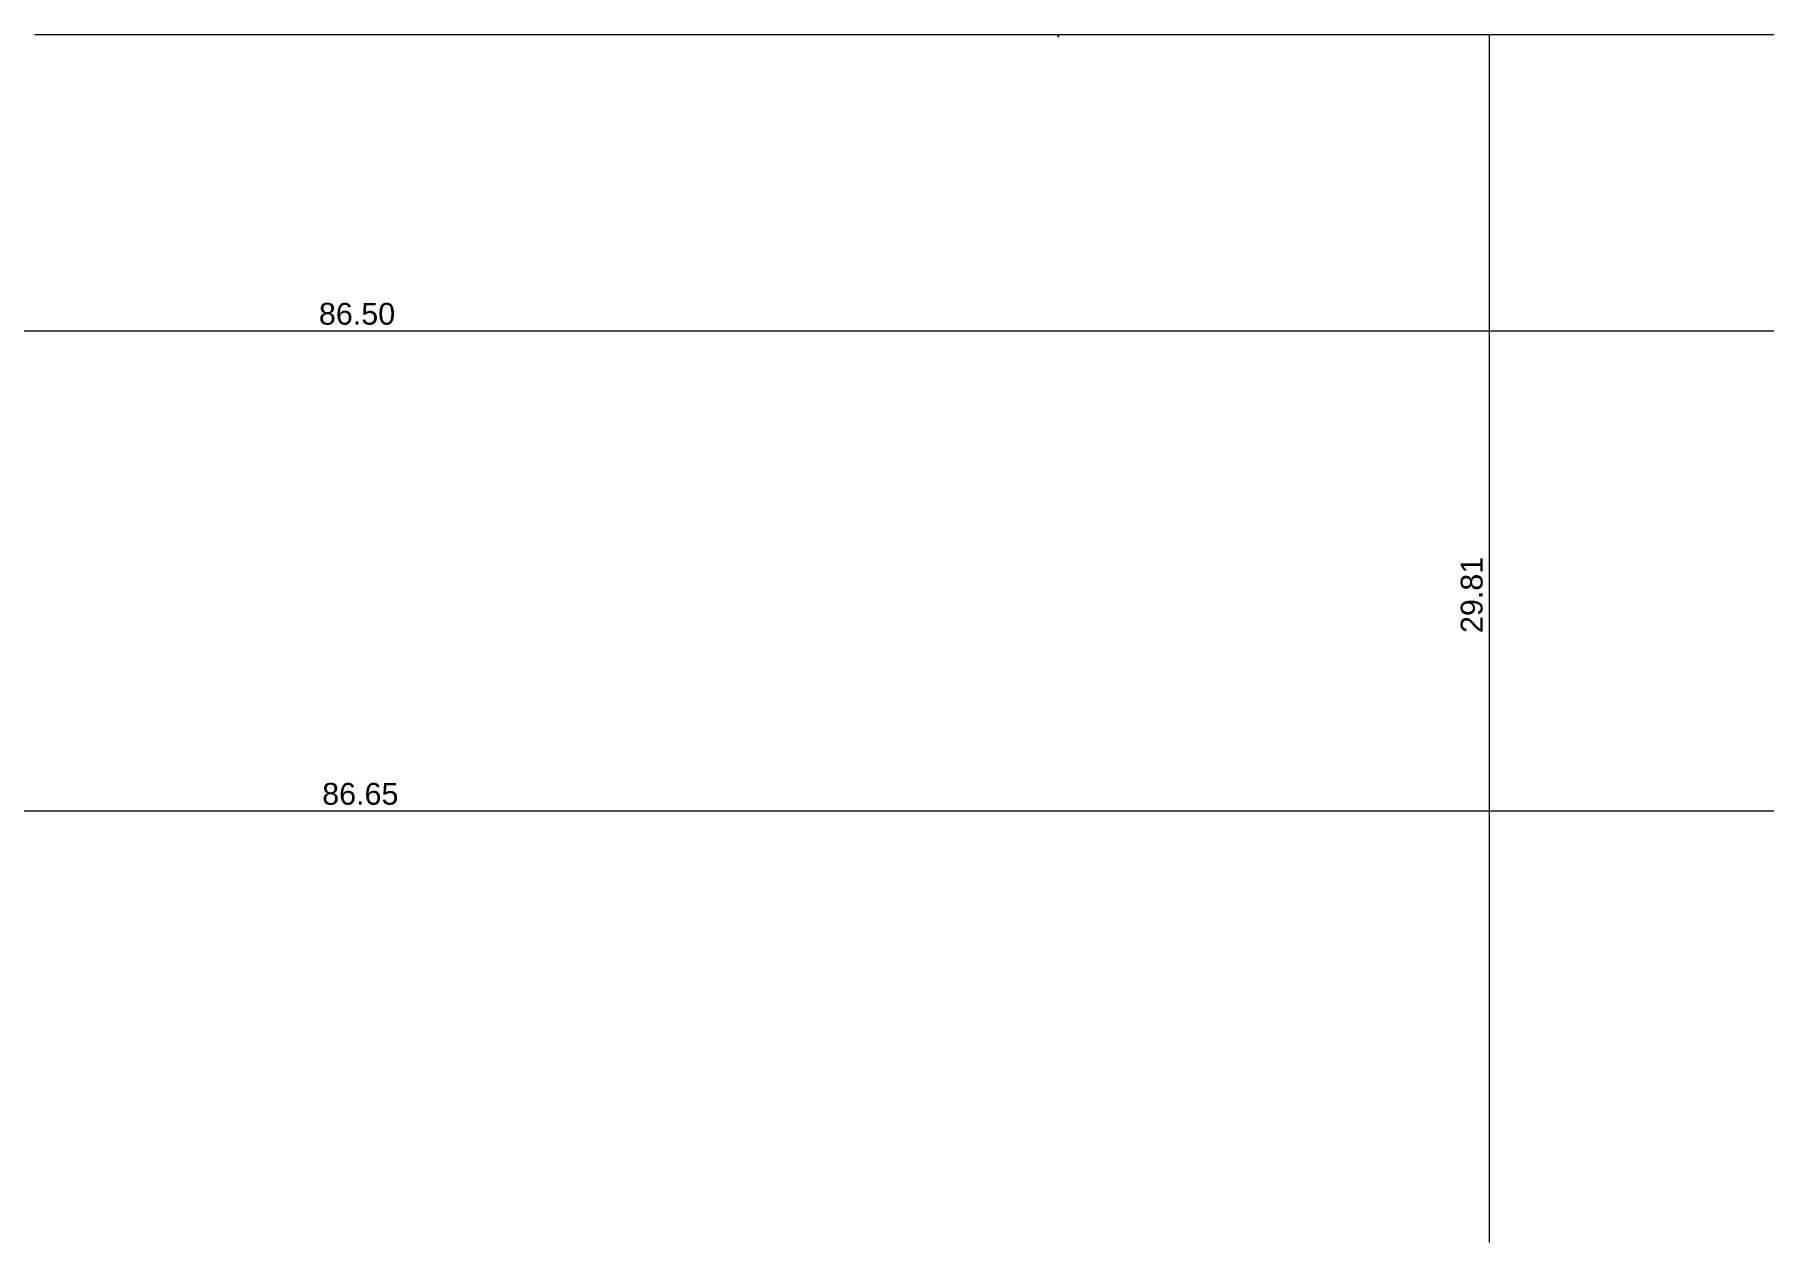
# Model space of a CAD drawing. Header units: metres. Extents: x 5 to 242, y -3 to 162.
# Drawn here: x 129.97 to 169.59, y 67.87 to 95.55 of the extents above; entities that cross this region are included whole.
import ezdxf

# ---------------------------------------------------------------- set-up
doc = ezdxf.new("R2010")
doc.units = ezdxf.units.M
doc.layers.add('1053_ARQ_BASE_MATADOURO_dwg', color=7, linetype='Continuous', lineweight=5, true_color=0x767676)
doc.layers.add('A-COTAS', color=7, linetype='Continuous', lineweight=9)
doc.layers.add('A-DETL', color=7, linetype='Continuous', lineweight=5)
doc.styles.add('Arial', font='arial.ttf', dxfattribs={"height": 0.5})

# ---------------------------------------------------------------- blocks, each defined once
blk = doc.blocks.new('1053_ARQ_BASE_MATADOURO_dwg_PU-Tick-V27-TÉRREO 1_20')
at = {"layer": 'A-COTAS', "color": 253, "true_color": 0xaaaaaa}
for p in [(-0.5, -0.5), (0, -1)]:
    blk.add_line(p, (0, 0), dxfattribs=at)
blk = doc.blocks.new('1053_ARQ_BASE_MATADOURO_dwg_PU-Tick-V28-TÉRREO 1_20')
at = {"layer": 'A-COTAS', "color": 253, "true_color": 0xaaaaaa}
blk.add_line((0, 0.37), (0, 1), dxfattribs=at)
blk = doc.blocks.new('1053_ARQ_BASE_MATADOURO_dwg_arq geral tgov-4039641-TÉRREO 1_20')
at = {"layer": 'A-COTAS', "color": 253, "true_color": 0xaaaaaa}
for p, q in [((6.695, 12.368), (6.695, -15.316)), ((23.935, 5.571), (-62.437, 5.571)), ((24.086, -5.433), (-62.437, -5.433))]:
    blk.add_line(p, q, dxfattribs=at)
at = {"xscale": 0.0625, "yscale": 0.0625, "zscale": 0.0625}
blk.add_blockref('1053_ARQ_BASE_MATADOURO_dwg_PU-Tick-V27-TÉRREO 1_20', (-3.17, 12.368), dxfattribs=at)
at = {"xscale": 0.0625, "yscale": 0.0625, "zscale": 0.0625, "rotation": 180}
blk.add_blockref('1053_ARQ_BASE_MATADOURO_dwg_PU-Tick-V28-TÉRREO 1_20', (-3.17, 12.391), dxfattribs=at)
at = {"layer": 'A-COTAS', "char_height": 0.5, "width": 2.0932, "attachment_point": 2, "line_spacing_factor": 0.941778, "style": 'Arial'}
for s, insert in [('86.50', (-19.251, 6.219)), ('86.65', (-19.176, -4.784))]:
    blk.add_mtext(s, dxfattribs=dict(at, insert=insert))
at = {"layer": 'A-COTAS', "insert": (6.046, -0.475), "char_height": 0.5, "width": 2.0932, "attachment_point": 2, "rotation": 90, "line_spacing_factor": 0.941778, "style": 'Arial'}
blk.add_mtext('29.81', dxfattribs=at)
blk = doc.blocks.new('1053_ARQ_BASE_MATADOURO_dwg-3625622-TÉRREO 1_20')
blk.add_blockref('1053_ARQ_BASE_MATADOURO_dwg_arq geral tgov-4039641-TÉRREO 1_20', (130.21, 83.186))

msp = doc.modelspace()

# ---------------------------------------------------------------- linework, layer by layer
at = {"layer": 'A-DETL'}
msp.add_line((129.967, 95.554), (169.831, 95.554), dxfattribs=at)

# ---------------------------------------------------------------- block references
at = {"layer": '1053_ARQ_BASE_MATADOURO_dwg', "color": 253, "true_color": 0xaaaaaa}
msp.add_blockref('1053_ARQ_BASE_MATADOURO_dwg-3625622-TÉRREO 1_20', (26.399, 0), dxfattribs=at)

doc.saveas('drawing.dxf')
